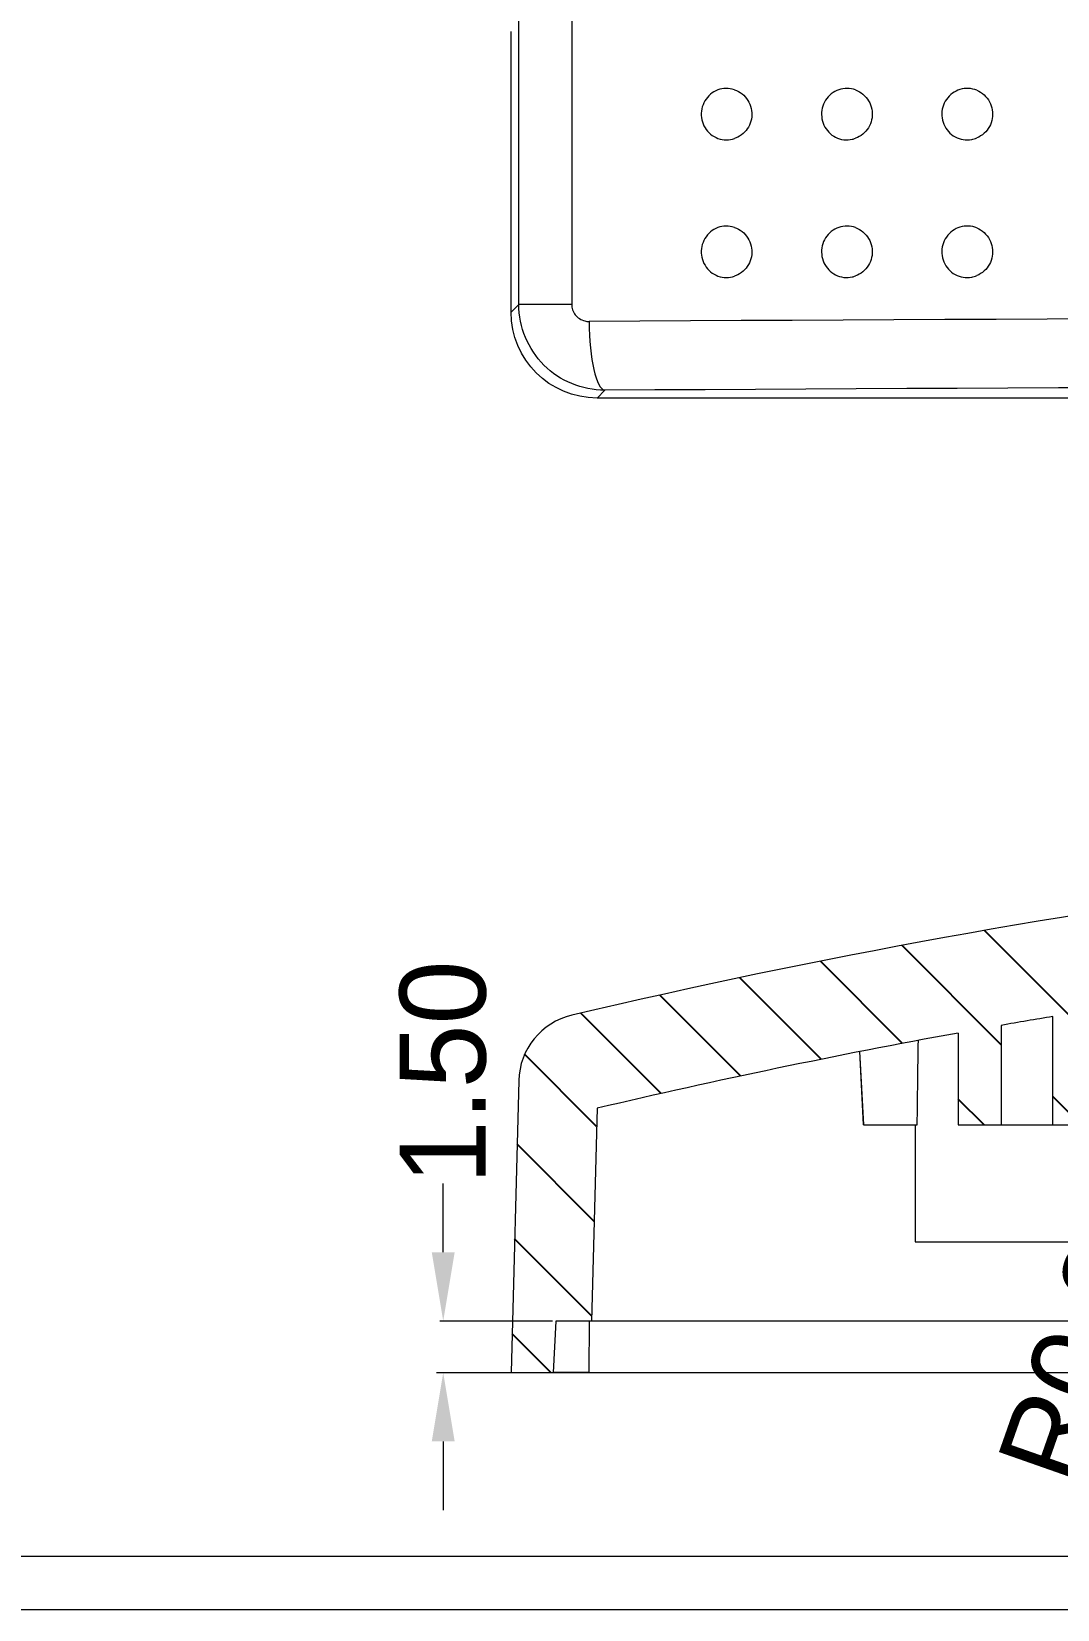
# Model space of a CAD drawing. Header units: millimetres. Extents: x -644 to 177, y 608 to 849.
# Drawn here: x -117.77 to -87.95, y 617.93 to 663.79 of the extents above; entities that cross this region are included whole.
import ezdxf
from ezdxf.lldxf.tags import DXFTag

# ---------------------------------------------------------------- set-up
doc = ezdxf.new("R2010")
doc.units = ezdxf.units.MM
doc.layers.get('0').update_dxf_attribs({"linetype": 'CONTINUOUS'})
doc.layers.get('Defpoints').update_dxf_attribs({"linetype": 'CONTINUOUS'})
doc.layers.add('10', color=7, linetype='CONTINUOUS', true_color=0xffffff)
doc.layers.add('30', color=7, linetype='CONTINUOUS', true_color=0xffffff)
tags = doc.linetypes.add('PHANTOM', pattern=[50.5, 18, -6.5, 6.5, -6.5, 6.5, -6.5]).pattern_tags.tags
tags[14:15] = [DXFTag(74, 4), DXFTag(75, 0), DXFTag(340, '0'), DXFTag(46, 0.0), DXFTag(50, 0.0), DXFTag(44, 0.0), DXFTag(45, 0.0)]
tags[12:13] = [DXFTag(74, 4), DXFTag(75, 0), DXFTag(340, '0'), DXFTag(46, 0.0), DXFTag(50, 0.0), DXFTag(44, 0.0), DXFTag(45, 0.0)]
tags[10:11] = [DXFTag(74, 4), DXFTag(75, 0), DXFTag(340, '0'), DXFTag(46, 0.0), DXFTag(50, 0.0), DXFTag(44, 0.0), DXFTag(45, 0.0)]
tags[8:9] = [DXFTag(74, 4), DXFTag(75, 0), DXFTag(340, '0'), DXFTag(46, 0.0), DXFTag(50, 0.0), DXFTag(44, 0.0), DXFTag(45, 0.0)]
tags[6:7] = [DXFTag(74, 4), DXFTag(75, 0), DXFTag(340, '0'), DXFTag(46, 0.0), DXFTag(50, 0.0), DXFTag(44, 0.0), DXFTag(45, 0.0)]
tags[4:5] = [DXFTag(74, 4), DXFTag(75, 0), DXFTag(340, '0'), DXFTag(46, 0.0), DXFTag(50, 0.0), DXFTag(44, 0.0), DXFTag(45, 0.0)]
doc.dimstyles.new('2', dxfattribs={"dimtxt": 2.5, "dimasz": 2, "dimexe": 0.1, "dimexo": 0.1, "dimgap": 0.1, "dimtad": 0, "dimzin": 0, "dimdsep": 46, "dimtxsty": 'Standard', "dimcen": 0, "dimclrd": 4, "dimclre": 4, "dimclrt": 3, "dimadec": 1, "dimazin": 0, "dimtfac": 1, "dimtofl": 0, "dimtmove": 0, "dimatfit": 3, "dimfxl": 0, "dimtolj": 1, "dimtzin": 0, "dimlwd": 9, "dimlwe": 9, "dimarcsym": 0})

# ---------------------------------------------------------------- blocks, each defined once
blk = doc.blocks.new('HATCH1')
at = {"color": 200, "linetype": 'Continuous'}
for p, q in [((31.277, 522.894), (32.403, 524.019)), ((32.916, 521.705), (35.161, 523.947)), ((35.674, 521.633), (37.918, 523.875)), ((38.431, 521.561), (40.528, 523.655)), ((39.388, 519.689), (41.724, 522.022)), ((39.897, 517.371), (42.25, 519.721)), ((40.384, 515.03), (42.754, 517.398)), ((40.846, 512.665), (43.235, 515.051)), ((40.807, 509.799), (43.693, 512.681)), ((38.477, 510.298), (39.228, 511.049)), ((40.884, 507.049), (44.126, 510.288)), ((38.477, 507.471), (39.306, 508.299))]:
    blk.add_line(p, q, dxfattribs=at)
blk = doc.blocks.new('*D149')
at = {"color": 4, "lineweight": 9}
for p, q in [((-105.806, 628.315), (-105.806, 630.315)), ((-102.633, 626.315), (-105.906, 626.315)), ((-105.9, 624.815), (-105.706, 624.815)), ((-105.806, 622.815), (-105.806, 620.815))]:
    blk.add_line(p, q, dxfattribs=at)
for points in [[(-106.139, 628.315), (-105.473, 628.315), (-105.806, 626.315)], [(-106.139, 622.815), (-105.473, 622.815), (-105.806, 624.815)]]:
    blk.add_solid(points, dxfattribs=at)
at = {"layer": 'Defpoints', "color": 0, "lineweight": 9}
for p in [(-105.806, 626.315), (-102.533, 626.315), (-106, 624.815)]:
    blk.add_point(p, dxfattribs=at)
at = {"color": 3, "lineweight": 9, "insert": (-105.806, 633.54), "char_height": 2.5, "attachment_point": 5, "rotation": 90}
blk.add_mtext('\\A1;1.50', dxfattribs=at)
blk = doc.blocks.new('*D157')
at = {"color": 4, "lineweight": 9}
blk.add_line((-85.517, 630.457), (-84.855, 632.344), dxfattribs=at)
blk.add_solid([(-85.169, 632.455), (-84.54, 632.234), (-84.193, 634.231)], dxfattribs=at)
at = {"layer": 'Defpoints', "color": 0, "lineweight": 9}
for p in [(-84.193, 634.231), (-84.093, 634.515)]:
    blk.add_point(p, dxfattribs=at)
at = {"color": 3, "lineweight": 9, "insert": (-87.067, 626.038), "char_height": 2.5, "attachment_point": 5, "rotation": 70.6668}
blk.add_mtext('\\A1;R0.30', dxfattribs=at)

msp = doc.modelspace()

# ---------------------------------------------------------------- linework, layer by layer
at = {"color": 7, "linetype": 'Continuous', "lineweight": 9}
for p, q in [((-146.054, 619.478), (175.257, 619.478)), ((-147.599, 617.933), (176.802, 617.933))]:
    msp.add_line(p, q, dxfattribs=at)
at = {"layer": '10', "color": 7, "linetype": 'Continuous', "lineweight": 9}
for p, q in [((-103.61, 655.859), (-103.61, 674.138)), ((-102.07, 674.138), (-102.07, 655.859)), ((-103.833, 655.637), (-103.833, 663.788)), ((-103.833, 655.637), (-103.61, 655.859)), ((-102.07, 655.859), (-103.61, 655.859)), ((-101.108, 653.363), (-101.334, 653.138)), ((-6.332, 653.138), (-101.334, 653.138)), ((-88.083, 632.015), (-88.083, 635.164)), ((-90.833, 634.684), (-90.833, 632.015)), ((-89.583, 634.907), (-89.583, 632.015)), ((-93.584, 632.015), (-93.696, 634.144)), ((-93.582, 632.015), (-93.693, 634.144)), ((-103.61, 633.305), (-103.833, 624.815)), ((-101.331, 632.497), (-101.493, 626.315)), ((-93.584, 632.015), (-93.582, 632.015)), ((-93.582, 632.015), (-92.025, 632.015)), ((-92.083, 632.015), (-92.083, 628.615)), ((-90.833, 632.015), (-89.583, 632.015)), ((-89.583, 632.015), (-88.083, 632.015)), ((-88.083, 632.015), (-86.833, 632.015)), ((-92.083, 628.615), (-89.833, 628.615)), ((-89.833, 628.615), (-87.583, 628.615)), ((-102.533, 626.315), (-102.611, 624.815)), ((-101.493, 626.315), (-102.533, 626.315)), ((-101.561, 626.315), (-101.576, 624.815)), ((-6.173, 626.315), (-101.493, 626.315)), ((-103.833, 624.815), (-102.611, 624.815)), ((-101.576, 624.815), (-102.611, 624.815)), ((-101.576, 624.815), (-6.09, 624.815))]:
    msp.add_line(p, q, dxfattribs=at)
for centre, radius, start, end in [((-53.833, 430.815), 210, 97.24017, 103.27962), ((-101.611, 633.253), 2, 103.2796, 178.5), ((-53.833, 430.815), 207.2, 99.51462, 99.93545), ((-53.833, 430.815), 207.2, 100.28656, 103.25219)]:
    msp.add_arc(centre, radius, start, end, dxfattribs=at)
at = {"layer": '10', "color": 7, "linetype": 'Continuous', "lineweight": 9, "extrusion": (0, 0, -1)}
for centre, major_axis, ratio, start_param, end_param in [((-101.332, 655.639), (-1.769, -1.769), 0.999315, 5.49813, 7.068241), ((-89.833, 622.474), (0.005, 42.933), 0.052408, 4.936476, 4.995579)]:
    msp.add_ellipse(centre, major_axis=major_axis, ratio=ratio, start_param=start_param, end_param=end_param, dxfattribs=at)
at = {"layer": '10', "color": 7, "linetype": 'Continuous', "lineweight": 9}
for centre, major_axis, ratio, start_param, end_param in [((-53.833, 650.058), (-210, 0), 0.025937, 4.483099, 4.941679), ((-101.108, 655.363), (0.012, -2), 0.227282, 4.711, 6.256302), ((-53.833, 648.059), (-208, 0), 0.026186, 4.483099, 4.941679)]:
    msp.add_ellipse(centre, major_axis=major_axis, ratio=ratio, start_param=start_param, end_param=end_param, dxfattribs=at)
for points, knots in [([(-90.296, 662.081), (-90.372, 662.112), (-90.454, 662.131), (-90.618, 662.139), (-90.703, 662.129), (-90.861, 662.082), (-90.937, 662.044), (-91.071, 661.947), (-91.13, 661.885), (-91.225, 661.748), (-91.261, 661.67), (-91.305, 661.509), (-91.314, 661.423), (-91.304, 661.256), (-91.284, 661.172), (-91.22, 661.018), (-91.174, 660.946), (-91.063, 660.822), (-90.996, 660.769), (-90.851, 660.689), (-90.77, 660.662), (-90.607, 660.636), (-90.523, 660.637), (-90.392, 660.661), (-90.343, 660.675), (-90.296, 660.695)], [0, 0, 0, 0, 0.085749, 0.085749, 0.171919, 0.171919, 0.258088, 0.258088, 0.344263, 0.344263, 0.430447, 0.430447, 0.516641, 0.516641, 0.602841, 0.602841, 0.689039, 0.689039, 0.775231, 0.775231, 0.861412, 0.861412, 0.947584, 0.947584, 1, 1, 1, 1]), ([(-97.342, 662.098), (-97.419, 662.124), (-97.502, 662.137), (-97.666, 662.135), (-97.749, 662.119), (-97.902, 662.061), (-97.975, 662.018), (-98.101, 661.911), (-98.156, 661.846), (-98.241, 661.703), (-98.272, 661.623), (-98.305, 661.459), (-98.308, 661.372), (-98.287, 661.206), (-98.262, 661.124), (-98.188, 660.975), (-98.138, 660.906), (-98.019, 660.79), (-97.95, 660.741), (-97.801, 660.672), (-97.719, 660.65), (-97.556, 660.635), (-97.472, 660.642), (-97.376, 660.667), (-97.359, 660.672), (-97.342, 660.678)], [0, 0, 0, 0, 0.088855, 0.088855, 0.178066, 0.178066, 0.267277, 0.267277, 0.356495, 0.356495, 0.445724, 0.445724, 0.534962, 0.534962, 0.624204, 0.624204, 0.713444, 0.713444, 0.802676, 0.802676, 0.891897, 0.891897, 0.98111, 0.98111, 1, 1, 1, 1]), ([(-97.342, 662.098), (-97.262, 662.071), (-97.186, 662.03), (-97.053, 661.925), (-96.994, 661.86), (-96.903, 661.717), (-96.87, 661.636), (-96.833, 661.473), (-96.828, 661.388), (-96.846, 661.224), (-96.869, 661.142), (-96.939, 660.994), (-96.987, 660.925), (-97.102, 660.806), (-97.17, 660.756), (-97.275, 660.703), (-97.308, 660.689), (-97.342, 660.678)], [0, 0, 0, 0, 0.137708, 0.137708, 0.275559, 0.275559, 0.41126, 0.41126, 0.544299, 0.544299, 0.676033, 0.676033, 0.808283, 0.808283, 0.942624, 0.942624, 1, 1, 1, 1]), ([(-93.821, 662.091), (-93.898, 662.119), (-93.981, 662.135), (-94.145, 662.137), (-94.228, 662.124), (-94.384, 662.071), (-94.458, 662.03), (-94.588, 661.928), (-94.645, 661.864), (-94.734, 661.723), (-94.768, 661.644), (-94.806, 661.481), (-94.812, 661.395), (-94.795, 661.229), (-94.773, 661.146), (-94.703, 660.994), (-94.655, 660.923), (-94.54, 660.804), (-94.471, 660.753), (-94.324, 660.679), (-94.243, 660.655), (-94.079, 660.635), (-93.995, 660.639), (-93.883, 660.664), (-93.852, 660.674), (-93.821, 660.685)], [0, 0, 0, 0, 0.087423, 0.087423, 0.175231, 0.175231, 0.263039, 0.263039, 0.350853, 0.350853, 0.438677, 0.438677, 0.526511, 0.526511, 0.61435, 0.61435, 0.702187, 0.702187, 0.790016, 0.790016, 0.877835, 0.877835, 0.965645, 0.965645, 1, 1, 1, 1]), ([(-93.821, 662.091), (-93.742, 662.061), (-93.667, 662.018), (-93.537, 661.91), (-93.481, 661.843), (-93.395, 661.698), (-93.364, 661.617), (-93.331, 661.452), (-93.328, 661.367), (-93.351, 661.203), (-93.376, 661.122), (-93.451, 660.975), (-93.501, 660.907), (-93.62, 660.792), (-93.69, 660.744), (-93.783, 660.7), (-93.802, 660.692), (-93.821, 660.685)], [0, 0, 0, 0, 0.140546, 0.140546, 0.281216, 0.281216, 0.42003, 0.42003, 0.55662, 0.55662, 0.692207, 0.692207, 0.82837, 0.82837, 0.966431, 0.966431, 1, 1, 1, 1]), ([(-90.296, 662.081), (-90.218, 662.049), (-90.145, 662.003), (-90.019, 661.89), (-89.965, 661.822), (-89.884, 661.674), (-89.856, 661.592), (-89.829, 661.427), (-89.83, 661.341), (-89.858, 661.178), (-89.886, 661.098), (-89.966, 660.953), (-90.019, 660.887), (-90.143, 660.774), (-90.217, 660.727), (-90.296, 660.695)], [0, 0, 0, 0, 0.144311, 0.144311, 0.288729, 0.288729, 0.431561, 0.431561, 0.572576, 0.572576, 0.712867, 0.712867, 0.853784, 0.853784, 1, 1, 1, 1]), ([(-97.342, 658.098), (-97.419, 658.124), (-97.502, 658.137), (-97.666, 658.135), (-97.749, 658.119), (-97.902, 658.061), (-97.975, 658.018), (-98.101, 657.911), (-98.156, 657.846), (-98.241, 657.703), (-98.272, 657.623), (-98.305, 657.459), (-98.308, 657.372), (-98.287, 657.206), (-98.262, 657.124), (-98.188, 656.975), (-98.138, 656.906), (-98.019, 656.79), (-97.95, 656.741), (-97.801, 656.672), (-97.719, 656.65), (-97.556, 656.635), (-97.472, 656.642), (-97.376, 656.667), (-97.359, 656.672), (-97.342, 656.678)], [0, 0, 0, 0, 0.088855, 0.088855, 0.178066, 0.178066, 0.267277, 0.267277, 0.356495, 0.356495, 0.445724, 0.445724, 0.534962, 0.534962, 0.624204, 0.624204, 0.713444, 0.713444, 0.802676, 0.802676, 0.891897, 0.891897, 0.98111, 0.98111, 1, 1, 1, 1]), ([(-97.342, 658.098), (-97.262, 658.071), (-97.186, 658.03), (-97.053, 657.925), (-96.994, 657.86), (-96.903, 657.717), (-96.87, 657.636), (-96.833, 657.473), (-96.828, 657.388), (-96.846, 657.224), (-96.869, 657.142), (-96.939, 656.994), (-96.987, 656.925), (-97.102, 656.806), (-97.17, 656.756), (-97.275, 656.703), (-97.308, 656.689), (-97.342, 656.678)], [0, 0, 0, 0, 0.137708, 0.137708, 0.275559, 0.275559, 0.41126, 0.41126, 0.544299, 0.544299, 0.676033, 0.676033, 0.808283, 0.808283, 0.942624, 0.942624, 1, 1, 1, 1]), ([(-93.821, 658.091), (-93.898, 658.119), (-93.981, 658.135), (-94.145, 658.137), (-94.228, 658.124), (-94.384, 658.071), (-94.458, 658.03), (-94.588, 657.928), (-94.645, 657.864), (-94.734, 657.723), (-94.768, 657.644), (-94.806, 657.481), (-94.812, 657.395), (-94.795, 657.229), (-94.773, 657.146), (-94.703, 656.994), (-94.655, 656.923), (-94.54, 656.804), (-94.471, 656.753), (-94.324, 656.679), (-94.243, 656.655), (-94.079, 656.635), (-93.995, 656.639), (-93.883, 656.664), (-93.852, 656.674), (-93.821, 656.685)], [0, 0, 0, 0, 0.087423, 0.087423, 0.175231, 0.175231, 0.263039, 0.263039, 0.350853, 0.350853, 0.438677, 0.438677, 0.526511, 0.526511, 0.61435, 0.61435, 0.702187, 0.702187, 0.790016, 0.790016, 0.877835, 0.877835, 0.965645, 0.965645, 1, 1, 1, 1]), ([(-93.821, 658.091), (-93.742, 658.061), (-93.667, 658.018), (-93.537, 657.91), (-93.481, 657.843), (-93.395, 657.698), (-93.364, 657.617), (-93.331, 657.452), (-93.328, 657.367), (-93.351, 657.203), (-93.376, 657.122), (-93.451, 656.975), (-93.501, 656.907), (-93.62, 656.792), (-93.69, 656.744), (-93.783, 656.7), (-93.802, 656.692), (-93.821, 656.685)], [0, 0, 0, 0, 0.140546, 0.140546, 0.281216, 0.281216, 0.42003, 0.42003, 0.55662, 0.55662, 0.692207, 0.692207, 0.82837, 0.82837, 0.966431, 0.966431, 1, 1, 1, 1]), ([(-90.296, 658.081), (-90.372, 658.112), (-90.454, 658.131), (-90.618, 658.139), (-90.703, 658.129), (-90.861, 658.082), (-90.937, 658.044), (-91.071, 657.947), (-91.13, 657.885), (-91.225, 657.748), (-91.261, 657.67), (-91.305, 657.509), (-91.314, 657.423), (-91.304, 657.256), (-91.284, 657.172), (-91.22, 657.018), (-91.174, 656.946), (-91.063, 656.822), (-90.996, 656.769), (-90.851, 656.689), (-90.77, 656.662), (-90.607, 656.636), (-90.523, 656.637), (-90.392, 656.661), (-90.343, 656.675), (-90.296, 656.695)], [0, 0, 0, 0, 0.085749, 0.085749, 0.171919, 0.171919, 0.258088, 0.258088, 0.344263, 0.344263, 0.430447, 0.430447, 0.516641, 0.516641, 0.602841, 0.602841, 0.689039, 0.689039, 0.775231, 0.775231, 0.861412, 0.861412, 0.947584, 0.947584, 1, 1, 1, 1]), ([(-90.296, 658.081), (-90.218, 658.049), (-90.145, 658.003), (-90.019, 657.89), (-89.965, 657.822), (-89.884, 657.674), (-89.856, 657.592), (-89.829, 657.427), (-89.83, 657.341), (-89.858, 657.178), (-89.886, 657.098), (-89.966, 656.953), (-90.019, 656.887), (-90.143, 656.774), (-90.217, 656.727), (-90.296, 656.695)], [0, 0, 0, 0, 0.144311, 0.144311, 0.288729, 0.288729, 0.431561, 0.431561, 0.572576, 0.572576, 0.712867, 0.712867, 0.853784, 0.853784, 1, 1, 1, 1]), ([(-101.108, 653.363), (-101.768, 653.363), (-102.416, 653.633), (-103.338, 654.553), (-103.61, 655.199), (-103.61, 655.859)], [0, 0, 0, 0, 0.5, 0.5, 1, 1, 1, 1]), ([(-102.07, 655.859), (-102.07, 655.805), (-102.061, 655.75), (-102.026, 655.647), (-101.999, 655.598), (-101.932, 655.513), (-101.891, 655.475), (-101.799, 655.415), (-101.746, 655.392), (-101.65, 655.368), (-101.606, 655.362), (-101.563, 655.363)], [0, 0, 0, 0, 0.204857, 0.204857, 0.409978, 0.409978, 0.61785, 0.61785, 0.832458, 0.832458, 1, 1, 1, 1])]:
    msp.add_open_spline(points, degree=3, knots=knots, dxfattribs=at)
at = {"layer": '30', "color": 1, "linetype": 'PHANTOM', "lineweight": 9, "ltscale": 0.3}
msp.add_line((-106, 624.815), (-1.666, 624.815), dxfattribs=at)

# ---------------------------------------------------------------- block references
at = {"layer": '10', "color": 200, "linetype": 'Continuous', "lineweight": 9, "rotation": 90}
msp.add_blockref('HATCH1', (420.216, 593.538), dxfattribs=at)

# ---------------------------------------------------------------- dimensions: what is measured, and where the dimension line sits
at = {"lineweight": 9}
dim = msp.add_linear_dim(base=(-105.806, 626.315), p1=(-106, 624.815), p2=(-102.533, 626.315), angle=90, dimstyle='2', dxfattribs=at)
dim.commit()
dim.dimension.update_dxf_attribs({"geometry": '*D149', "text_midpoint": (-105.806, 633.54)})
dim = msp.add_radius_dim(center=(-84.093, 634.515), mpoint=(-84.193, 634.231), dimstyle='2', dxfattribs=at)
dim.commit()
dim.dimension.update_dxf_attribs({"geometry": '*D157', "text_midpoint": (-87.067, 626.038)})

doc.saveas('drawing.dxf')
